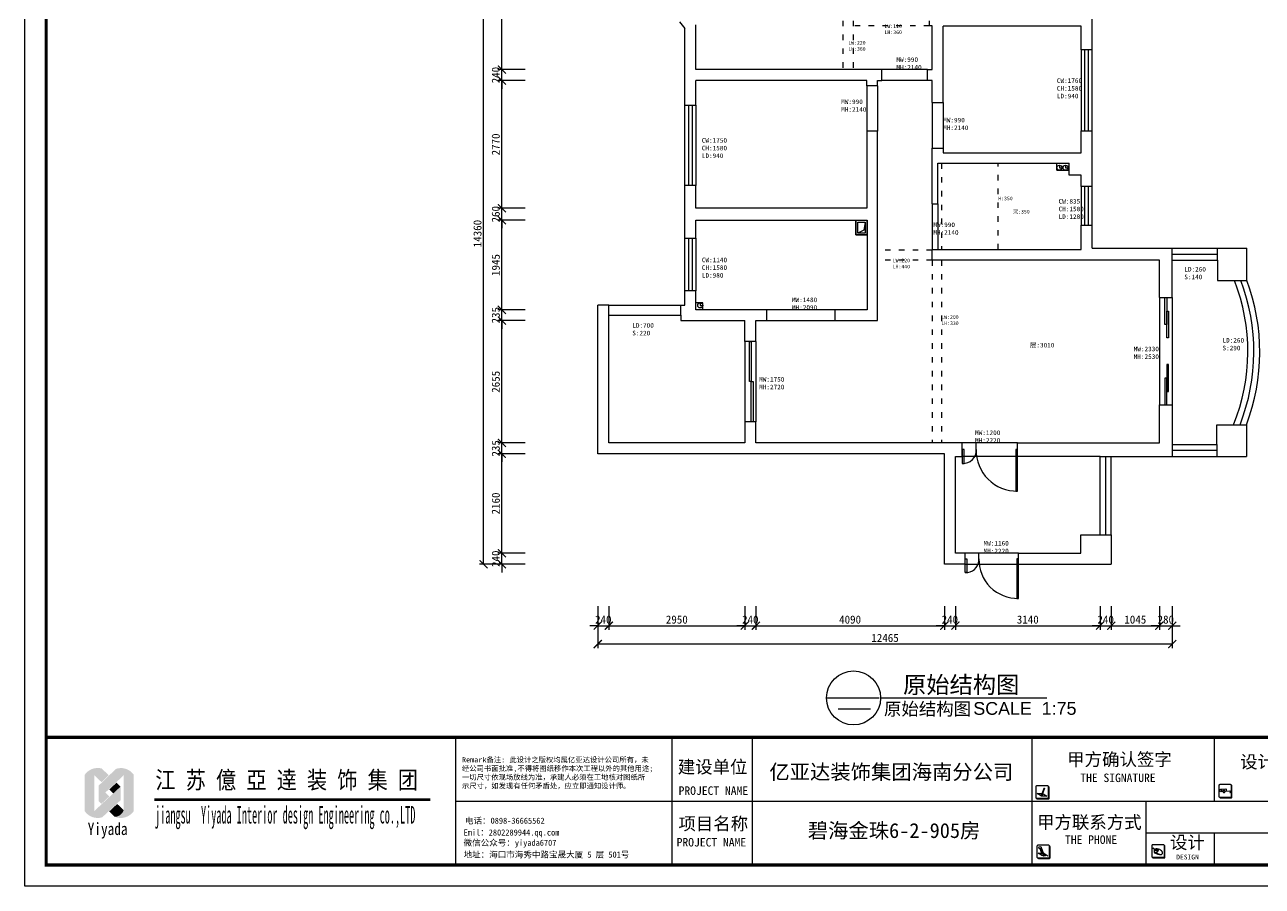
# Model space of a CAD drawing. Header units: millimetres. Extents: x -1705246 to 222838, y -3231245 to 126310.
# Drawn here: x -150757 to -123906, y -10042 to 8661 of the extents above; entities that cross this region are included whole.
import ezdxf
from ezdxf.enums import TextEntityAlignment as Align

# ---------------------------------------------------------------- set-up
doc = ezdxf.new("R2010")
doc.units = ezdxf.units.MM
doc.header["$PDMODE"] = 35
doc.linetypes.add('ACAD_ISO03W100', pattern=[30, 12, -18])
for name, color, linetype in [('0-01图框模板说明', 2, 'Continuous'), ('0-02图框细线', 136, 'Continuous'), ('06其他', 8, 'Continuous'), ('TK', 1, 'Continuous')]:
    doc.layers.add(name, color=color, linetype=linetype)
doc.styles.add('ar', font='arial.ttf')
doc.styles.add('H1', font='')
doc.styles.add('ST', font='')
doc.styles.get("Standard").update_dxf_attribs({"font": ''})
doc.styles.add('仿宋', font='')
doc.styles.add('黑体', font='simhei.ttf')
doc.styles.get('H1').set_extended_font_data('SimSun')
doc.styles.get('ST').set_extended_font_data('NSimSun')
doc.styles.get('Standard').set_extended_font_data('SimSun')
doc.styles.get('仿宋').set_extended_font_data('SimSun')
doc.linetypes.add('FENCELINE1', pattern='A,6.35,-2.54,[133,ltypeshp.shx,S=2.54,R=0,X=-2.54,Y=0],-2.54,25.4', length=36.83)
doc.dimstyles.new('ISO-25', dxfattribs={"dimscale": 70, "dimtxt": 2.5, "dimasz": 2.5, "dimexe": 1.25, "dimexo": 0.625, "dimtad": 1, "dimdec": 0, "dimtxsty": 'Standard', "dimblk": 'ARCHTICK', "dimcen": 2.5, "dimclrd": 251, "dimclre": 251, "dimclrt": 3, "dimadec": 0, "dimazin": 0, "dimtfac": 1, "dimtdec": 0, "dimtix": 1, "dimtmove": 2, "dimatfit": 3, "dimfxl": 1, "dimarcsym": 0})

# ---------------------------------------------------------------- blocks, each defined once
blk = doc.blocks.new('_ArchTick')
at = {"color": 0, "linetype": 'ByBlock', "const_width": 0.15}
blk.add_lwpolyline([(-0.5, -0.5), (0.5, 0.5)], dxfattribs=at)
blk = doc.blocks.new('*D96')
at = {"color": 251, "lineweight": -2}
for p, q in [((-140405, -2812), (-140405, -2637)), ((-139902, -2812), (-140492, -2812)), ((-140405, -3052), (-140405, -2812)), ((-139902, -3052), (-140492, -3052)), ((-140405, -3052), (-140405, -3227))]:
    blk.add_line(p, q, dxfattribs=at)
at = {"layer": 'Defpoints', "color": 0}
for p in [(-140405, -2812), (-139858, -2812), (-139858, -3052)]:
    blk.add_point(p, dxfattribs=at)
at = {"color": 251, "lineweight": -2, "xscale": 175, "yscale": 175, "zscale": 175}
for p, rotation in [((-140405, -2812), 270), ((-140405, -3052), 90)]:
    blk.add_blockref('_ArchTick', p, dxfattribs=dict(at, rotation=rotation))
at = {"color": 3, "insert": (-140536, -2932), "char_height": 175, "attachment_point": 5, "rotation": 90}
blk.add_mtext('240', dxfattribs=at)
blk = doc.blocks.new('*D97')
at = {"color": 251, "lineweight": -2}
for p, q in [((-139902, -652), (-140492, -652)), ((-140405, -2812), (-140405, -652)), ((-139902, -2812), (-140492, -2812))]:
    blk.add_line(p, q, dxfattribs=at)
at = {"layer": 'Defpoints', "color": 0}
for p in [(-140405, -652), (-139858, -652), (-139858, -2812)]:
    blk.add_point(p, dxfattribs=at)
at = {"color": 251, "lineweight": -2, "xscale": 175, "yscale": 175, "zscale": 175}
for p, rotation in [((-140405, -652), 90), ((-140405, -2812), 270)]:
    blk.add_blockref('_ArchTick', p, dxfattribs=dict(at, rotation=rotation))
at = {"color": 3, "insert": (-140536, -1732), "char_height": 175, "attachment_point": 5, "rotation": 90}
blk.add_mtext('2160', dxfattribs=at)
blk = doc.blocks.new('*D98')
at = {"color": 251, "lineweight": -2}
for p, q in [((-140405, -417), (-140405, -242)), ((-139902, -417), (-140492, -417)), ((-140405, -652), (-140405, -417)), ((-139902, -652), (-140492, -652)), ((-140405, -652), (-140405, -827))]:
    blk.add_line(p, q, dxfattribs=at)
at = {"layer": 'Defpoints', "color": 0}
for p in [(-140405, -417), (-139858, -417), (-139858, -652)]:
    blk.add_point(p, dxfattribs=at)
at = {"color": 251, "lineweight": -2, "xscale": 175, "yscale": 175, "zscale": 175}
for p, rotation in [((-140405, -417), 270), ((-140405, -652), 90)]:
    blk.add_blockref('_ArchTick', p, dxfattribs=dict(at, rotation=rotation))
at = {"color": 3, "insert": (-140536, -535), "char_height": 175, "attachment_point": 5, "rotation": 90}
blk.add_mtext('235', dxfattribs=at)
blk = doc.blocks.new('*D99')
at = {"color": 251, "lineweight": -2}
for p, q in [((-139902, 2238), (-140492, 2238)), ((-140405, -417), (-140405, 2238)), ((-139902, -417), (-140492, -417))]:
    blk.add_line(p, q, dxfattribs=at)
at = {"layer": 'Defpoints', "color": 0}
for p in [(-140405, 2238), (-139858, 2238), (-139858, -417)]:
    blk.add_point(p, dxfattribs=at)
at = {"color": 251, "lineweight": -2, "xscale": 175, "yscale": 175, "zscale": 175}
for p, rotation in [((-140405, 2238), 90), ((-140405, -417), 270)]:
    blk.add_blockref('_ArchTick', p, dxfattribs=dict(at, rotation=rotation))
at = {"color": 3, "insert": (-140536, 910), "char_height": 175, "attachment_point": 5, "rotation": 90}
blk.add_mtext('2655', dxfattribs=at)
blk = doc.blocks.new('*D100')
at = {"color": 251, "lineweight": -2}
for p, q in [((-139902, 2473), (-140492, 2473)), ((-140405, 2473), (-140405, 2648)), ((-140405, 2238), (-140405, 2473)), ((-139902, 2238), (-140492, 2238)), ((-140405, 2238), (-140405, 2063))]:
    blk.add_line(p, q, dxfattribs=at)
at = {"layer": 'Defpoints', "color": 0}
for p in [(-140405, 2473), (-139858, 2473), (-139858, 2238)]:
    blk.add_point(p, dxfattribs=at)
at = {"color": 251, "lineweight": -2, "xscale": 175, "yscale": 175, "zscale": 175}
for p, rotation in [((-140405, 2473), 270), ((-140405, 2238), 90)]:
    blk.add_blockref('_ArchTick', p, dxfattribs=dict(at, rotation=rotation))
at = {"color": 3, "insert": (-140536, 2355), "char_height": 175, "attachment_point": 5, "rotation": 90}
blk.add_mtext('235', dxfattribs=at)
blk = doc.blocks.new('*D101')
at = {"color": 251, "lineweight": -2}
for p, q in [((-139902, 4418), (-140492, 4418)), ((-140405, 2473), (-140405, 4418)), ((-139902, 2473), (-140492, 2473))]:
    blk.add_line(p, q, dxfattribs=at)
at = {"layer": 'Defpoints', "color": 0}
for p in [(-140405, 4418), (-139858, 4418), (-139858, 2473)]:
    blk.add_point(p, dxfattribs=at)
at = {"color": 251, "lineweight": -2, "xscale": 175, "yscale": 175, "zscale": 175}
for p, rotation in [((-140405, 4418), 90), ((-140405, 2473), 270)]:
    blk.add_blockref('_ArchTick', p, dxfattribs=dict(at, rotation=rotation))
at = {"color": 3, "insert": (-140536, 3445), "char_height": 175, "attachment_point": 5, "rotation": 90}
blk.add_mtext('1945', dxfattribs=at)
blk = doc.blocks.new('*D102')
at = {"color": 251, "lineweight": -2}
for p, q in [((-140405, 4678), (-140405, 4853)), ((-139902, 4678), (-140492, 4678)), ((-140405, 4418), (-140405, 4678)), ((-139902, 4418), (-140492, 4418)), ((-140405, 4418), (-140405, 4243))]:
    blk.add_line(p, q, dxfattribs=at)
at = {"layer": 'Defpoints', "color": 0}
for p in [(-140405, 4678), (-139858, 4678), (-139858, 4418)]:
    blk.add_point(p, dxfattribs=at)
at = {"color": 251, "lineweight": -2, "xscale": 175, "yscale": 175, "zscale": 175}
for p, rotation in [((-140405, 4678), 270), ((-140405, 4418), 90)]:
    blk.add_blockref('_ArchTick', p, dxfattribs=dict(at, rotation=rotation))
at = {"color": 3, "insert": (-140536, 4548), "char_height": 175, "attachment_point": 5, "rotation": 90}
blk.add_mtext('260', dxfattribs=at)
blk = doc.blocks.new('*D103')
at = {"color": 251, "lineweight": -2}
for p, q in [((-139902, 7448), (-140492, 7448)), ((-140405, 4678), (-140405, 7448)), ((-139902, 4678), (-140492, 4678))]:
    blk.add_line(p, q, dxfattribs=at)
at = {"layer": 'Defpoints', "color": 0}
for p in [(-140405, 7448), (-139858, 7448), (-139858, 4678)]:
    blk.add_point(p, dxfattribs=at)
at = {"color": 251, "lineweight": -2, "xscale": 175, "yscale": 175, "zscale": 175}
for p, rotation in [((-140405, 7448), 90), ((-140405, 4678), 270)]:
    blk.add_blockref('_ArchTick', p, dxfattribs=dict(at, rotation=rotation))
at = {"color": 3, "insert": (-140536, 6063), "char_height": 175, "attachment_point": 5, "rotation": 90}
blk.add_mtext('2770', dxfattribs=at)
blk = doc.blocks.new('*D104')
at = {"color": 251, "lineweight": -2}
for p, q in [((-140405, 7688), (-140405, 7863)), ((-139902, 7688), (-140492, 7688)), ((-140405, 7448), (-140405, 7688)), ((-139902, 7448), (-140492, 7448)), ((-140405, 7448), (-140405, 7273))]:
    blk.add_line(p, q, dxfattribs=at)
at = {"layer": 'Defpoints', "color": 0}
for p in [(-140405, 7688), (-139858, 7688), (-139858, 7448)]:
    blk.add_point(p, dxfattribs=at)
at = {"color": 251, "lineweight": -2, "xscale": 175, "yscale": 175, "zscale": 175}
for p, rotation in [((-140405, 7688), 270), ((-140405, 7448), 90)]:
    blk.add_blockref('_ArchTick', p, dxfattribs=dict(at, rotation=rotation))
at = {"color": 3, "insert": (-140536, 7568), "char_height": 175, "attachment_point": 5, "rotation": 90}
blk.add_mtext('240', dxfattribs=at)
blk = doc.blocks.new('*D105')
at = {"color": 251, "lineweight": -2}
for p, q in [((-139902, 11048), (-140492, 11048)), ((-140405, 7688), (-140405, 11048)), ((-139902, 7688), (-140492, 7688))]:
    blk.add_line(p, q, dxfattribs=at)
at = {"layer": 'Defpoints', "color": 0}
for p in [(-140405, 11048), (-139858, 11048), (-139858, 7688)]:
    blk.add_point(p, dxfattribs=at)
at = {"color": 251, "lineweight": -2, "xscale": 175, "yscale": 175, "zscale": 175}
for p, rotation in [((-140405, 11048), 90), ((-140405, 7688), 270)]:
    blk.add_blockref('_ArchTick', p, dxfattribs=dict(at, rotation=rotation))
at = {"color": 3, "insert": (-140536, 9368), "char_height": 175, "attachment_point": 5, "rotation": 90}
blk.add_mtext('3360', dxfattribs=at)
blk = doc.blocks.new('*D118')
at = {"color": 251, "lineweight": -2}
for p, q in [((-138324, -3962), (-138324, -4472)), ((-138084, -3962), (-138084, -4472)), ((-138324, -4385), (-138499, -4385)), ((-138324, -4385), (-138084, -4385)), ((-138084, -4385), (-137909, -4385))]:
    blk.add_line(p, q, dxfattribs=at)
at = {"layer": 'Defpoints', "color": 0}
for p in [(-138324, -3918), (-138084, -3918), (-138084, -4385)]:
    blk.add_point(p, dxfattribs=at)
at = {"color": 251, "lineweight": -2, "xscale": 175, "yscale": 175, "zscale": 175}
blk.add_blockref('_ArchTick', (-138324, -4385), dxfattribs=at)
at = {"color": 251, "lineweight": -2, "xscale": 175, "yscale": 175, "zscale": 175, "rotation": 180}
blk.add_blockref('_ArchTick', (-138084, -4385), dxfattribs=at)
at = {"color": 3, "insert": (-138204, -4254), "char_height": 175, "attachment_point": 5}
blk.add_mtext('240', dxfattribs=at)
blk = doc.blocks.new('*D119')
at = {"color": 251, "lineweight": -2}
for p, q in [((-138084, -3962), (-138084, -4472)), ((-135134, -3962), (-135134, -4472)), ((-138084, -4385), (-135134, -4385))]:
    blk.add_line(p, q, dxfattribs=at)
at = {"layer": 'Defpoints', "color": 0}
for p in [(-138084, -3918), (-135134, -3918), (-135134, -4385)]:
    blk.add_point(p, dxfattribs=at)
at = {"color": 251, "lineweight": -2, "xscale": 175, "yscale": 175, "zscale": 175, "rotation": 180}
blk.add_blockref('_ArchTick', (-138084, -4385), dxfattribs=at)
at = {"color": 251, "lineweight": -2, "xscale": 175, "yscale": 175, "zscale": 175}
blk.add_blockref('_ArchTick', (-135134, -4385), dxfattribs=at)
at = {"color": 3, "insert": (-136609, -4254), "char_height": 175, "attachment_point": 5}
blk.add_mtext('2950', dxfattribs=at)
blk = doc.blocks.new('*D120')
at = {"color": 251, "lineweight": -2}
for p, q in [((-135134, -3962), (-135134, -4472)), ((-134894, -3962), (-134894, -4472)), ((-135134, -4385), (-135309, -4385)), ((-135134, -4385), (-134894, -4385)), ((-134894, -4385), (-134719, -4385))]:
    blk.add_line(p, q, dxfattribs=at)
at = {"layer": 'Defpoints', "color": 0}
for p in [(-135134, -3918), (-134894, -3918), (-134894, -4385)]:
    blk.add_point(p, dxfattribs=at)
at = {"color": 251, "lineweight": -2, "xscale": 175, "yscale": 175, "zscale": 175}
blk.add_blockref('_ArchTick', (-135134, -4385), dxfattribs=at)
at = {"color": 251, "lineweight": -2, "xscale": 175, "yscale": 175, "zscale": 175, "rotation": 180}
blk.add_blockref('_ArchTick', (-134894, -4385), dxfattribs=at)
at = {"color": 3, "insert": (-135014, -4254), "char_height": 175, "attachment_point": 5}
blk.add_mtext('240', dxfattribs=at)
blk = doc.blocks.new('*D121')
at = {"color": 251, "lineweight": -2}
for p, q in [((-134894, -3962), (-134894, -4472)), ((-130804, -3962), (-130804, -4472)), ((-134894, -4385), (-130804, -4385))]:
    blk.add_line(p, q, dxfattribs=at)
at = {"layer": 'Defpoints', "color": 0}
for p in [(-134894, -3918), (-130804, -3918), (-130804, -4385)]:
    blk.add_point(p, dxfattribs=at)
at = {"color": 251, "lineweight": -2, "xscale": 175, "yscale": 175, "zscale": 175, "rotation": 180}
blk.add_blockref('_ArchTick', (-134894, -4385), dxfattribs=at)
at = {"color": 251, "lineweight": -2, "xscale": 175, "yscale": 175, "zscale": 175}
blk.add_blockref('_ArchTick', (-130804, -4385), dxfattribs=at)
at = {"color": 3, "insert": (-132849, -4254), "char_height": 175, "attachment_point": 5}
blk.add_mtext('4090', dxfattribs=at)
blk = doc.blocks.new('*D122')
at = {"color": 251, "lineweight": -2}
for p, q in [((-130804, -3962), (-130804, -4472)), ((-130564, -3962), (-130564, -4472)), ((-130804, -4385), (-130979, -4385)), ((-130804, -4385), (-130564, -4385)), ((-130564, -4385), (-130389, -4385))]:
    blk.add_line(p, q, dxfattribs=at)
at = {"layer": 'Defpoints', "color": 0}
for p in [(-130804, -3918), (-130564, -3918), (-130564, -4385)]:
    blk.add_point(p, dxfattribs=at)
at = {"color": 251, "lineweight": -2, "xscale": 175, "yscale": 175, "zscale": 175}
blk.add_blockref('_ArchTick', (-130804, -4385), dxfattribs=at)
at = {"color": 251, "lineweight": -2, "xscale": 175, "yscale": 175, "zscale": 175, "rotation": 180}
blk.add_blockref('_ArchTick', (-130564, -4385), dxfattribs=at)
at = {"color": 3, "insert": (-130684, -4254), "char_height": 175, "attachment_point": 5}
blk.add_mtext('240', dxfattribs=at)
blk = doc.blocks.new('*D123')
at = {"color": 251, "lineweight": -2}
for p, q in [((-130564, -3962), (-130564, -4472)), ((-127424, -3962), (-127424, -4472)), ((-130564, -4385), (-127424, -4385))]:
    blk.add_line(p, q, dxfattribs=at)
at = {"layer": 'Defpoints', "color": 0}
for p in [(-130564, -3918), (-127424, -3918), (-127424, -4385)]:
    blk.add_point(p, dxfattribs=at)
at = {"color": 251, "lineweight": -2, "xscale": 175, "yscale": 175, "zscale": 175, "rotation": 180}
blk.add_blockref('_ArchTick', (-130564, -4385), dxfattribs=at)
at = {"color": 251, "lineweight": -2, "xscale": 175, "yscale": 175, "zscale": 175}
blk.add_blockref('_ArchTick', (-127424, -4385), dxfattribs=at)
at = {"color": 3, "insert": (-128994, -4254), "char_height": 175, "attachment_point": 5}
blk.add_mtext('3140', dxfattribs=at)
blk = doc.blocks.new('*D124')
at = {"color": 251, "lineweight": -2}
for p, q in [((-127424, -3962), (-127424, -4472)), ((-127184, -3962), (-127184, -4472)), ((-127424, -4385), (-127599, -4385)), ((-127424, -4385), (-127184, -4385)), ((-127184, -4385), (-127009, -4385))]:
    blk.add_line(p, q, dxfattribs=at)
at = {"layer": 'Defpoints', "color": 0}
for p in [(-127424, -3918), (-127184, -3918), (-127184, -4385)]:
    blk.add_point(p, dxfattribs=at)
at = {"color": 251, "lineweight": -2, "xscale": 175, "yscale": 175, "zscale": 175}
blk.add_blockref('_ArchTick', (-127424, -4385), dxfattribs=at)
at = {"color": 251, "lineweight": -2, "xscale": 175, "yscale": 175, "zscale": 175, "rotation": 180}
blk.add_blockref('_ArchTick', (-127184, -4385), dxfattribs=at)
at = {"color": 3, "insert": (-127304, -4254), "char_height": 175, "attachment_point": 5}
blk.add_mtext('240', dxfattribs=at)
blk = doc.blocks.new('*D125')
at = {"color": 251, "lineweight": -2}
for p, q in [((-127184, -3962), (-127184, -4472)), ((-126139, -3962), (-126139, -4472)), ((-127184, -4385), (-126139, -4385))]:
    blk.add_line(p, q, dxfattribs=at)
at = {"layer": 'Defpoints', "color": 0}
for p in [(-127184, -3918), (-126139, -3918), (-126139, -4385)]:
    blk.add_point(p, dxfattribs=at)
at = {"color": 251, "lineweight": -2, "xscale": 175, "yscale": 175, "zscale": 175, "rotation": 180}
blk.add_blockref('_ArchTick', (-127184, -4385), dxfattribs=at)
at = {"color": 251, "lineweight": -2, "xscale": 175, "yscale": 175, "zscale": 175}
blk.add_blockref('_ArchTick', (-126139, -4385), dxfattribs=at)
at = {"color": 3, "insert": (-126661, -4254), "char_height": 175, "attachment_point": 5}
blk.add_mtext('1045', dxfattribs=at)
blk = doc.blocks.new('*D126')
at = {"color": 251, "lineweight": -2}
for p, q in [((-126139, -3962), (-126139, -4472)), ((-125859, -3962), (-125859, -4472)), ((-126139, -4385), (-126314, -4385)), ((-126139, -4385), (-125859, -4385)), ((-125859, -4385), (-125684, -4385))]:
    blk.add_line(p, q, dxfattribs=at)
at = {"layer": 'Defpoints', "color": 0}
for p in [(-126139, -3918), (-125859, -3918), (-125859, -4385)]:
    blk.add_point(p, dxfattribs=at)
at = {"color": 251, "lineweight": -2, "xscale": 175, "yscale": 175, "zscale": 175}
blk.add_blockref('_ArchTick', (-126139, -4385), dxfattribs=at)
at = {"color": 251, "lineweight": -2, "xscale": 175, "yscale": 175, "zscale": 175, "rotation": 180}
blk.add_blockref('_ArchTick', (-125859, -4385), dxfattribs=at)
at = {"color": 3, "insert": (-125999, -4254), "char_height": 175, "attachment_point": 5}
blk.add_mtext('280', dxfattribs=at)
blk = doc.blocks.new('*D325')
at = {"color": 251, "lineweight": -2}
for p, q in [((-140449, 11308), (-140889, 11308)), ((-140801, -3052), (-140801, 11308)), ((-140449, -3052), (-140889, -3052))]:
    blk.add_line(p, q, dxfattribs=at)
at = {"layer": 'Defpoints', "color": 0}
for p in [(-140801, 11308), (-140405, 11308), (-140405, -3052)]:
    blk.add_point(p, dxfattribs=at)
at = {"color": 251, "lineweight": -2, "xscale": 175, "yscale": 175, "zscale": 175}
for p, rotation in [((-140801, 11308), 90), ((-140801, -3052), 270)]:
    blk.add_blockref('_ArchTick', p, dxfattribs=dict(at, rotation=rotation))
at = {"color": 3, "insert": (-140933, 4128), "char_height": 175, "attachment_point": 5, "rotation": 90}
blk.add_mtext('14360', dxfattribs=at)
blk = doc.blocks.new('*D327')
at = {"color": 251, "lineweight": -2}
for p, q in [((-138324, -4429), (-138324, -4871)), ((-125859, -4429), (-125859, -4871)), ((-125859, -4784), (-138324, -4784))]:
    blk.add_line(p, q, dxfattribs=at)
at = {"layer": 'Defpoints', "color": 0}
for p in [(-138324, -4385), (-125859, -4385), (-138324, -4784)]:
    blk.add_point(p, dxfattribs=at)
at = {"color": 251, "lineweight": -2, "xscale": 175, "yscale": 175, "zscale": 175, "rotation": 180}
blk.add_blockref('_ArchTick', (-138324, -4784), dxfattribs=at)
at = {"color": 251, "lineweight": -2, "xscale": 175, "yscale": 175, "zscale": 175}
blk.add_blockref('_ArchTick', (-125859, -4784), dxfattribs=at)
at = {"color": 3, "insert": (-132091, -4652), "char_height": 175, "attachment_point": 5}
blk.add_mtext('12465', dxfattribs=at)

msp = doc.modelspace()

# ---------------------------------------------------------------- hatches: boundary and pattern name
at = {"layer": '0-01图框模板说明'}
for points in [[(-128544.2, -8114.9, -0.4142136), (-128562.4, -8133.1), (-128798.8, -8133.1, -0.071272), (-128803.9, -8132.4, 0.3481434), (-128786.2, -8146.4), (-128549.8, -8146.4, 0.4142136), (-128531.6, -8128.2), (-128531.6, -7891.9, 0.3331076), (-128544.7, -7874.4, -0.0577433), (-128544.2, -7878.6)], [(-124575.8, -8090.4, -0.4142136), (-124594, -8108.6), (-124830.3, -8108.6, -0.071272), (-124835.4, -8107.9, 0.3481434), (-124817.7, -8121.9), (-124581.4, -8121.9, 0.4142136), (-124563.2, -8103.7), (-124563.2, -7867.4, 0.3331076), (-124576.3, -7849.9, -0.0577433), (-124575.8, -7854.1)], [(-128521.8, -9407.4, -0.4142136), (-128540, -9425.6), (-128776.3, -9425.6, -0.071272), (-128781.5, -9424.8, 0.3481434), (-128763.8, -9438.9), (-128527.4, -9438.9, 0.4142136), (-128509.2, -9420.7), (-128509.2, -9184.3, 0.3331076), (-128522.3, -9166.9, -0.0577433), (-128521.8, -9171)], [(-126030.3, -9395.9, -0.4142136), (-126048.5, -9414.1), (-126284.9, -9414.1, -0.071272), (-126290, -9413.4, 0.3481434), (-126272.3, -9427.4), (-126035.9, -9427.4, 0.4142136), (-126017.8, -9409.2), (-126017.8, -9172.9, 0.3331076), (-126030.8, -9155.4, -0.0577433), (-126030.3, -9159.6)]]:
    msp.add_hatch(color=8, dxfattribs=at).paths.add_polyline_path(points)
at = {"layer": '06其他', "linetype": 'ByBlock'}
h = msp.add_hatch(color=7, dxfattribs=at)
h.set_gradient(color1=(255, 241, 220), color2=(255, 110, 0), rotation=45, tint=1, name='HEMISPHERICAL')
h.paths.add_polyline_path([(-149457.1, -7622.6), (-149457.1, -7632.8, -0.16489), (-149246.4, -7632.8), (-149090.3, -7782.7), (-148934.8, -7632.1), (-149088.1, -7485, 0.3131734)])
h = msp.add_hatch(color=16, dxfattribs=at)
h.set_gradient(color1=(127, 0, 0), color2=(204, 0, 0), rotation=135, tint=1, name='INVHEMISPHERICAL')
h.paths.add_polyline_path([(-149154.2, -7858), (-149005.9, -8006.1), (-148609.1, -7631.7, -0.3370418), (-148396.7, -7615.9, 0.3337101), (-148779.1, -7494.8)])
h = msp.add_hatch(color=20, dxfattribs=at)
h.set_gradient(color1=(255, 63, 0), color2=(253, 236, 196), tint=1, name='HEMISPHERICAL')
h.paths.add_polyline_path([(-149457.1, -8411.4, 0.3225612), (-149076.7, -8545.9, -0.1677561), (-149246.4, -8407.9), (-149246.4, -7632.8, 0.16489), (-149457.1, -7632.8)])
h = msp.add_hatch(color=1, dxfattribs=at)
h.set_gradient(color1=(255, 0, 0), color2=(255, 127, 0), tint=1, name='INVHEMISPHERICAL')
h.paths.add_polyline_path([(-148396.7, -7615.9, 0.3396012), (-148610.3, -7632.9), (-148610.3, -8389.5, -0.3188086), (-148804.3, -8534.9, 0.3432185), (-148396.7, -8418)])
h = msp.add_hatch(color=20, dxfattribs=at)
h.set_gradient(color1=(255, 63, 0), color2=(253, 236, 196), rotation=45, tint=1)
h.paths.add_polyline_path([(-149246.4, -8407.9, 0.1677561), (-149076.7, -8545.9), (-148678.2, -8174.6), (-148678.2, -7878.5)])
h = msp.add_hatch(color=18, dxfattribs=at)
h.set_gradient(color1=(76, 0, 0), color2=(127, 0, 0), rotation=45, tint=1, name='CURVED')
h.paths.add_polyline_path([(-149154.2, -7858), (-149154.2, -8196.7), (-149095.2, -8253.8), (-148920.7, -8091.3)])
h = msp.add_hatch(color=11, dxfattribs=at)
h.set_gradient(color1=(254, 140, 88), color2=(97, 0, 2), rotation=45, tint=1, name='HEMISPHERICAL')
h.paths.add_polyline_path([(-148924.1, -7942.2), (-148836.6, -8026.2), (-148678.2, -7878.5), (-148766.6, -7793.6)])
h = msp.add_hatch(color=16, dxfattribs=at)
h.set_gradient(color1=(127, 0, 0), color2=(204, 0, 0), rotation=45, tint=1, name='CURVED')
h.paths.add_polyline_path([(-148610.3, -8389.5), (-148750.4, -8255.1), (-148925.2, -8418), (-148804.3, -8534.9, 0.3188086)])

# ---------------------------------------------------------------- linework, layer by layer
for p, q in [((-127593.9, 8117.8), (-127593.9, 8867.8)), ((-136551.9, 8724.5), (-136433.9, 8577.2)), ((-136193.9, 7687.8), (-136193.9, 8661.4)), ((-131128.9, 8637.8), (-131128.9, 8747.8)), ((-131068.9, 8637.8), (-131128.9, 8637.8)), ((-131068.9, 7687.8), (-131068.9, 8637.8)), ((-127833.9, 8627.8), (-130828.9, 8627.8)), ((-130828.9, 6972.8), (-130828.9, 8627.8)), ((-127833.9, 8117.8), (-127833.9, 8627.8)), ((-136433.9, 6917.8), (-136433.9, 8577.2)), ((-127593.9, 8117.8), (-127833.9, 8117.8)), ((-132158.9, 7687.8), (-136193.9, 7687.8)), ((-132158.9, 7447.8), (-132158.9, 7687.8)), ((-131168.9, 7447.8), (-131168.9, 7687.8)), ((-131168.9, 7687.8), (-131068.9, 7687.8)), ((-136193.9, 6917.8), (-136193.9, 7447.8)), ((-132483.9, 7447.8), (-136193.9, 7447.8)), ((-132483.9, 7337.8), (-132483.9, 7447.8)), ((-132253.9, 7337.8), (-132483.9, 7337.8)), ((-132253.9, 7337.8), (-132253.9, 7447.8)), ((-132253.9, 7447.8), (-132158.9, 7447.8)), ((-131068.9, 7447.8), (-131168.9, 7447.8)), ((-131068.9, 6972.8), (-131068.9, 7447.8)), ((-136433.9, 6917.8), (-136193.9, 6917.8)), ((-131068.9, 6972.8), (-130828.9, 6972.8)), ((-132483.9, 6347.8), (-132483.9, 4677.8)), ((-132253.9, 6347.8), (-132483.9, 6347.8)), ((-132253.9, 2237.8), (-132253.9, 6347.8)), ((-127833.9, 5882.8), (-127833.9, 6357.8)), ((-127833.9, 6357.8), (-127593.9, 6357.8)), ((-127593.9, 5147.8), (-127593.9, 6357.8)), ((-131068.9, 4772.8), (-131068.9, 5982.8)), ((-131068.9, 5982.8), (-130828.9, 5982.8)), ((-130828.9, 5982.8), (-130828.9, 5882.8)), ((-130943.9, 4772.8), (-130943.9, 5652.8)), ((-130943.9, 5652.8), (-128093.9, 5652.8)), ((-130828.9, 5882.8), (-127833.9, 5882.8)), ((-128363.9, 5502.8), (-128363.9, 5652.8)), ((-128093.9, 5397.8), (-128093.9, 5652.8)), ((-128363.9, 5502.8), (-128093.9, 5502.8)), ((-127833.9, 5397.8), (-128093.9, 5397.8)), ((-127833.9, 5147.8), (-127833.9, 5397.8)), ((-136193.9, 5167.8), (-136433.9, 5167.8)), ((-136433.9, 4027.8), (-136433.9, 5167.8)), ((-136193.9, 4677.8), (-136193.9, 5167.8)), ((-127593.9, 5147.8), (-127833.9, 5147.8)), ((-132483.9, 4677.8), (-136193.9, 4677.8)), ((-131068.9, 4772.8), (-130943.9, 4772.8)), ((-136193.9, 4027.8), (-136193.9, 4417.8)), ((-136193.9, 4417.8), (-132723.9, 4417.8)), ((-132723.9, 4417.8), (-132723.9, 4097.8)), ((-132478.9, 4097.8), (-132478.9, 4417.8)), ((-127833.9, 3782.8), (-127833.9, 4312.8)), ((-127833.9, 4312.8), (-127593.9, 4312.8)), ((-127593.9, 3807.8), (-127593.9, 4312.8)), ((-136433.9, 4027.8), (-136193.9, 4027.8)), ((-132723.9, 4097.8), (-132478.9, 4097.8)), ((-132478.9, 4097.8), (-132478.9, 2472.8)), ((-131068.9, 3547.8), (-131068.9, 3782.8)), ((-131068.9, 3782.8), (-127833.9, 3782.8)), ((-127593.9, 3807.8), (-125858.9, 3807.8)), ((-125858.9, 3547.8), (-125858.9, 3807.8)), ((-124878.9, 3547.8), (-124878.9, 3807.8)), ((-124878.9, 3807.8), (-124240.3, 3807.8)), ((-124240.3, 3107.8), (-124240.3, 3807.8)), ((-126138.9, 3547.8), (-131068.9, 3547.8)), ((-126138.9, 2737.8), (-126138.9, 3547.8)), ((-125858.9, 2737.8), (-125858.9, 3547.8)), ((-124878.9, 3547.8), (-124878.9, 3107.8)), ((-124878.9, 3107.8), (-124240.3, 3107.8)), ((-136193.9, 2887.8), (-136433.9, 2887.8)), ((-136433.9, 2572.8), (-136433.9, 2887.8)), ((-136193.9, 2472.8), (-136193.9, 2887.8)), ((-126138.9, 2737.8), (-125858.9, 2737.8)), ((-138323.9, -652.2), (-138323.9, 2572.8)), ((-138083.9, 2572.8), (-138323.9, 2572.8)), ((-138083.9, 2352.8), (-138083.9, 2572.8)), ((-136523.9, 2352.8), (-136523.9, 2572.8)), ((-136523.9, 2572.8), (-136433.9, 2572.8)), ((-136043.9, 2622.8), (-136193.9, 2622.8)), ((-134653.9, 2472.8), (-136193.9, 2472.8)), ((-136043.9, 2472.8), (-136043.9, 2622.8)), ((-134653.9, 2237.8), (-134653.9, 2472.8)), ((-132478.9, 2472.8), (-133173.9, 2472.8)), ((-133173.9, 2237.8), (-133173.9, 2472.8)), ((-138083.9, -417.2), (-138083.9, 2352.8)), ((-138083.9, 2352.8), (-136523.9, 2352.8)), ((-136523.9, 2352.8), (-136523.9, 2237.8)), ((-136523.9, 2237.8), (-135133.9, 2237.8)), ((-135133.9, 1787.8), (-135133.9, 2237.8)), ((-134893.9, 1787.8), (-134893.9, 2237.8)), ((-134893.9, 2237.8), (-134653.9, 2237.8)), ((-133173.9, 2237.8), (-132253.9, 2237.8)), ((-134893.9, 1787.8), (-135133.9, 1787.8)), ((-126138.9, -412.2), (-126138.9, 407.8)), ((-126138.9, 407.8), (-125858.9, 407.8)), ((-125858.9, 407.8), (-125858.9, -452.2)), ((-134893.9, 37.8), (-135133.9, 37.8)), ((-135133.9, 37.8), (-135133.9, -417.2)), ((-134893.9, -412.2), (-134893.9, 37.8)), ((-124888.9, -452.2), (-124888.9, -22.2)), ((-124888.9, -22.2), (-124249.6, -22.2)), ((-124249.6, -22.2), (-124249.6, -712.2)), ((-135133.9, -417.2), (-138083.9, -417.2)), ((-130413.9, -412.2), (-134893.9, -412.2)), ((-130413.9, -712.2), (-130413.9, -412.2)), ((-130413.9, -712.2), (-130413.9, -412.2)), ((-129213.9, -712.2), (-129213.9, -412.2)), ((-129213.9, -412.2), (-126138.9, -412.2)), ((-125858.9, -452.2), (-125858.9, -712.2)), ((-124888.9, -452.2), (-124888.9, -712.2)), ((-130803.9, -652.2), (-138323.9, -652.2)), ((-130803.9, -3052.2), (-130803.9, -652.2)), ((-130563.9, -2812.2), (-130563.9, -712.2)), ((-130563.9, -712.2), (-130413.9, -712.2)), ((-127423.9, -712.2), (-129213.9, -712.2)), ((-127423.9, -712.2), (-127183.9, -712.2)), ((-127183.9, -712.2), (-125858.9, -712.2)), ((-124888.9, -712.2), (-124249.6, -712.2)), ((-127843.9, -2812.2), (-127843.9, -2412.2)), ((-127843.9, -2412.2), (-127423.9, -2412.2)), ((-127423.9, -2412.2), (-127183.9, -2412.2)), ((-127183.9, -2412.2), (-127183.9, -3052.2)), ((-130353.9, -2812.2), (-130563.9, -2812.2)), ((-130353.9, -3052.2), (-130353.9, -2812.2)), ((-129193.9, -3052.2), (-129193.9, -2812.2)), ((-129193.9, -2812.2), (-127843.9, -2812.2)), ((-129193.9, -3052.2), (-129193.9, -2812.2)), ((-130353.9, -3052.2), (-130803.9, -3052.2)), ((-129193.9, -3052.2), (-127183.9, -3052.2)), ((-132187.9, -5953.3), (-128582.2, -5953.3))]:
    msp.add_line(p, q)
at = {"color": 1, "linetype": 'ACAD_ISO03W100', "ltscale": 10}
for p, q in [((-133003.9, 8747.8), (-133003.9, 7687.8)), ((-132783.9, 8747.8), (-132783.9, 7687.8)), ((-131128.9, 8637.8), (-132783.9, 8637.8)), ((-130868.9, 5652.8), (-130868.9, 3782.8)), ((-129633.9, 3782.8), (-129633.9, 5652.8)), ((-131068.9, 3767.8), (-132253.9, 3767.8)), ((-131068.9, 3547.8), (-132253.9, 3547.8)), ((-131068.9, 3547.8), (-131068.9, -412.2)), ((-130868.9, 3547.8), (-130868.9, -412.2))]:
    msp.add_line(p, q, dxfattribs=at)
at = {"color": 250}
for p, q in [((-127833.9, 8117.8), (-127833.9, 6357.8)), ((-127593.9, 6357.8), (-127593.9, 8117.8)), ((-131168.9, 7687.8), (-132158.9, 7687.8)), ((-132483.9, 7337.8), (-132483.9, 6347.8)), ((-132253.9, 7337.8), (-132253.9, 6347.8)), ((-131168.9, 7447.8), (-132158.9, 7447.8)), ((-136433.9, 5167.8), (-136433.9, 6917.8)), ((-136193.9, 6917.8), (-136193.9, 5167.8)), ((-131068.9, 6972.8), (-131068.9, 5982.8)), ((-130828.9, 6972.8), (-130828.9, 5982.8)), ((-127833.9, 5147.8), (-127833.9, 4312.8)), ((-127593.9, 4312.8), (-127593.9, 5147.8)), ((-131068.9, 4772.8), (-131068.9, 3782.8)), ((-130943.9, 4772.8), (-130943.9, 3782.8)), ((-132518.9, 4377.8), (-132553.5, 4200.8)), ((-136433.9, 2887.8), (-136433.9, 4027.8)), ((-136193.9, 4027.8), (-136193.9, 2887.8)), ((-136193.9, 4027.8), (-136193.9, 2887.8)), ((-132553.5, 4200.8), (-132683.9, 4137.8)), ((-125858.9, 3807.8), (-124878.9, 3807.8)), ((-125858.9, 3547.8), (-124878.9, 3547.8)), ((-126138.9, 2737.8), (-126138.9, 407.8)), ((-125858.9, 2737.8), (-125858.9, 407.8)), ((-133173.9, 2472.8), (-134653.9, 2472.8)), ((-134653.9, 2237.8), (-133173.9, 2237.8)), ((-135133.9, 1787.8), (-135133.9, 37.8)), ((-134893.9, 1787.8), (-134893.9, 37.8)), ((-129213.9, -412.2), (-130413.9, -412.2)), ((-130113.9, -712.2), (-130113.9, -412.2)), ((-125858.9, -452.2), (-124888.9, -452.2)), ((-129213.9, -712.2), (-130413.9, -712.2)), ((-127423.9, -2412.2), (-127423.9, -712.2)), ((-127183.9, -2412.2), (-127183.9, -712.2)), ((-125858.9, -712.2), (-124888.9, -712.2)), ((-129193.9, -2812.2), (-130353.9, -2812.2)), ((-130053.9, -3052.2), (-130053.9, -2812.2)), ((-130353.9, -3052.2), (-129193.9, -3052.2))]:
    msp.add_line(p, q, dxfattribs=at)
at = {"color": 1}
for p, q in [((-127753.9, 6357.8), (-127753.9, 8117.8)), ((-127673.9, 6357.8), (-127673.9, 8117.8)), ((-136353.9, 6917.8), (-136353.9, 5167.8)), ((-136273.9, 6917.8), (-136273.9, 5167.8)), ((-127753.9, 4312.8), (-127753.9, 5147.8)), ((-127673.9, 4312.8), (-127673.9, 5147.8)), ((-136353.9, 4027.8), (-136353.9, 2887.8)), ((-136273.9, 4027.8), (-136273.9, 2887.8))]:
    msp.add_line(p, q, dxfattribs=at)
at = {"color": 1, "linetype": 'FENCELINE1', "ltscale": 10}
for p, q in [((-125858.9, 3677.8), (-124878.9, 3677.8)), ((-138083.9, 2572.8), (-136523.9, 2572.8)), ((-127303.9, -712.2), (-127303.9, -2412.2)), ((-124888.9, -582.2), (-125858.9, -582.2))]:
    msp.add_line(p, q, dxfattribs=at)
at = {"color": 2}
msp.add_line((-133361.3, -5953.3), (-132220.2, -5953.3), dxfattribs=at)
at = {"color": 250}
for points in [[(-128308.9, 5612.8), (-128308.9, 5557.8), (-128253.9, 5557.8)], [(-128173.7, 5612.8), (-128173.7, 5557.8), (-128118.7, 5557.8)], [(-136098.9, 2622.8), (-136098.9, 2567.8), (-136043.9, 2567.8)]]:
    msp.add_lwpolyline(points, dxfattribs=at)
at = {"color": 8}
for points in [[(-132478.9, 4097.8), (-132723.9, 4097.8), (-132723.9, 4417.8), (-132478.9, 4417.8)], [(-126018.9, 2737.8), (-125978.9, 2737.8), (-125978.9, 2155.3), (-126018.9, 2155.3)], [(-125978.9, 2446.5), (-125938.9, 2446.5), (-125938.9, 1864), (-125978.9, 1864)], [(-135033.9, 1787.8), (-134993.9, 1787.8), (-134993.9, 912.8), (-135033.9, 912.8)], [(-125978.9, 699), (-125938.9, 699), (-125938.9, 1281.5), (-125978.9, 1281.5)], [(-134993.9, 912.8), (-134953.9, 912.8), (-134953.9, 37.8), (-134993.9, 37.8)], [(-126018.9, 407.8), (-125978.9, 407.8), (-125978.9, 990.3), (-126018.9, 990.3)], [(-130373.9, -562.2), (-130413.9, -562.2), (-130413.9, -862.2), (-130373.9, -862.2)], [(-129213.9, -562.2), (-129253.9, -562.2), (-129253.9, -1462.2), (-129213.9, -1462.2)], [(-130353.9, -2932.2), (-130313.9, -2932.2), (-130313.9, -3232.2), (-130353.9, -3232.2)], [(-129193.9, -2932.2), (-129233.9, -2932.2), (-129233.9, -3792.2), (-129193.9, -3792.2)]]:
    msp.add_lwpolyline(points, close=True, dxfattribs=at)
at = {"color": 250}
msp.add_lwpolyline([(-132518.9, 4137.8), (-132683.9, 4137.8), (-132683.9, 4377.8), (-132518.9, 4377.8)], close=True, dxfattribs=at)
at = {"color": 8}
for centre in [(-128308.9, 5557.8), (-128173.7, 5557.8), (-136098.9, 2567.8)]:
    msp.add_circle(centre, 55, dxfattribs=at)
at = {"color": 150}
msp.add_circle((-132774.6, -5953.3), 586.7, dxfattribs=at)
at = {"color": 250}
for centre, radius, start, end in [((-128437, 1565.2), 4218.2, 337.89384, 21.45021), ((-128382.5, 1555.1), 4423.6, 339.11022, 20.54804), ((-130393.9, -582.2), 280.7, 265.91438, 4.08562), ((-129233.9, -582.2), 880.2, 178.69805, 271.30195), ((-129213.9, -2952.2), 840.2, 178.63607, 271.36393), ((-130333.9, -2952.2), 280.7, 265.91438, 355.91438)]:
    msp.add_arc(centre, radius, start, end, dxfattribs=at)
at = {"color": 1, "linetype": 'FENCELINE1', "ltscale": 10}
msp.add_arc((-128437, 1565.2), 4348.2, 338.58794, 20.7787, dxfattribs=at)
at = {"layer": '0-01图框模板说明', "color": 8}
for p, q in [((-124804.9, -7936.9), (-124694.4, -7928.2)), ((-124788.3, -7937.9), (-124693.3, -7930.3)), ((-124719, -7979.1), (-124608.5, -7970.3)), ((-124702.4, -7980), (-124607.3, -7972.4)), ((-128691.3, -8063.8), (-128692.3, -8066.8)), ((-128692.3, -8066.8), (-128692, -8068.8)), ((-128690.3, -8064.2), (-128692, -8068.8)), ((-128690.4, -8067.5), (-128692, -8068.8)), ((-128689.3, -8064.5), (-128690.4, -8067.5)), ((-128676, -9381), (-128765.4, -9322.2)), ((-128765.4, -9322.2), (-128692.2, -9322.2)), ((-128653.1, -9322.2), (-128645.5, -9322.2)), ((-128645.5, -9322.2), (-128556.1, -9381)), ((-126257.3, -9289.7), (-126257.3, -9289.7)), ((-126244.9, -9253.6), (-126200.5, -9276.3)), ((-126237, -9301), (-126181, -9332.2)), ((-126188.9, -9255.4), (-126233.5, -9238.8)), ((-126226.9, -9256.2), (-126226.9, -9256.2)), ((-126226.9, -9256.2), (-126194.9, -9274)), ((-126187.9, -9261.5), (-126222.1, -9247.6)), ((-126131.1, -9242.5), (-126188.3, -9227.2)), ((-126175.9, -9276.3), (-126166, -9281.8))]:
    msp.add_line(p, q, dxfattribs=at)
at = {"layer": '0-01图框模板说明', "color": 2, "const_width": 66.9}
msp.add_lwpolyline([(-112410.9, 16938.4), (-112410.9, -9580.4), (-150294.9, -9580.4), (-150294.9, 16938.4)], close=True, dxfattribs=at)
msp.add_lwpolyline([(-112410.9, -6808.4), (-150300.1, -6808.4)], dxfattribs=at)
at = {"layer": '0-01图框模板说明', "color": 8}
for points in [[(-128798.8, -8133.1), (-128562.4, -8133.1, 0.4142136), (-128544.2, -8114.9), (-128544.2, -7878.6, 0.4142136), (-128562.4, -7860.4), (-128798.8, -7860.4, 0.4142136), (-128817, -7878.6), (-128817, -8114.9, 0.4142136)], [(-128631.1, -7917.8), (-128641, -7914.2), (-128640.5, -7912.8, -0.4519616), (-128634.8, -7910.3), (-128633.4, -7910.8, -0.4184348), (-128630.6, -7916.4)], [(-124830.3, -8108.6), (-124594, -8108.6, 0.4142136), (-124575.8, -8090.4), (-124575.8, -7854.1, 0.4142136), (-124594, -7835.9), (-124830.3, -7835.9, 0.4142136), (-124848.5, -7854.1), (-124848.5, -8090.4, 0.4142136)], [(-128776.3, -9425.6), (-128540, -9425.6, 0.4142136), (-128521.8, -9407.4), (-128521.8, -9171, 0.4142136), (-128540, -9152.9), (-128776.3, -9152.9, 0.4142136), (-128794.5, -9171), (-128794.5, -9407.4, 0.4142136)], [(-126284.9, -9414.1), (-126048.5, -9414.1, 0.4142136), (-126030.3, -9395.9), (-126030.3, -9159.6, 0.4142136), (-126048.5, -9141.4), (-126284.9, -9141.4, 0.4142136), (-126303.1, -9159.6), (-126303.1, -9395.9, 0.4142136)]]:
    msp.add_lwpolyline(points, format="xyb", close=True, dxfattribs=at)
for points in [[(-128803.9, -8132.4, 0.3481435), (-128786.2, -8146.4), (-128549.8, -8146.4, 0.4142136), (-128531.6, -8128.2), (-128531.6, -7891.9, 0.3331075), (-128544.7, -7874.4)], [(-124835.4, -8107.9, 0.3481435), (-124817.7, -8121.9), (-124581.4, -8121.9, 0.4142136), (-124563.2, -8103.7), (-124563.2, -7867.4, 0.3331075), (-124576.3, -7849.9)], [(-128781.5, -9424.8, 0.3481435), (-128763.8, -9438.9), (-128527.4, -9438.9, 0.4142136), (-128509.2, -9420.7), (-128509.2, -9184.3, 0.3331075), (-128522.3, -9166.9)], [(-126290, -9413.4, 0.3481435), (-126272.3, -9427.4), (-126035.9, -9427.4, 0.4142136), (-126017.8, -9409.2), (-126017.8, -9172.9, 0.3331075), (-126030.8, -9155.4)]]:
    msp.add_lwpolyline(points, format="xyb", dxfattribs=at)
msp.add_lwpolyline([(-128671.9, -8029.7), (-128667.9, -8029.7), (-128578.5, -8088.5), (-128698.5, -8088.5), (-128787.8, -8029.7), (-128683.1, -8029.7)], dxfattribs=at)
for points in [[(-128689.3, -8064.5), (-128691.3, -8063.8), (-128687.5, -8041.7), (-128677.5, -8045.3)], [(-128634.5, -7927.1), (-128644.4, -7923.4), (-128687.5, -8041.7), (-128677.5, -8045.3)], [(-128630.9, -7917.9), (-128641.3, -7914.1), (-128644.7, -7923.3), (-128634.2, -7927.1)]]:
    msp.add_lwpolyline(points, close=True, dxfattribs=at)
for centre, radius in [((-128729.1, -9203.6), 24.2), ((-128713.4, -9250.8), 3.46), ((-128706.7, -9263.9), 3.46), ((-128705.3, -9246.6), 3.46), ((-128700.6, -9277.7), 3.46), ((-128698.5, -9259.6), 3.46), ((-128697.1, -9241.7), 3.46), ((-128693.6, -9293.7), 3.46), ((-128692.4, -9273.4), 3.46), ((-128690.4, -9254.7), 3.46), ((-128672.6, -9322.2), 19.6), ((-128685.4, -9289.4), 3.46), ((-128684.3, -9268.5), 3.46), ((-128677.3, -9284.5), 3.46)]:
    msp.add_circle(centre, radius, dxfattribs=at)
for centre, radius, start, end in [((-124779.2, -7970.6), 34, 105.75698, 120.90147), ((-124777.7, -8004.6), 29.7, 39.93772, 115.08211), ((-124767.3, -7954.1), 22.1, 194.48109, 315.05273), ((-124788.3, -7938.3), 0.454, 94.53797, 105.75698), ((-124693.2, -8012.7), 34, 105.75698, 138.68122), ((-124702.3, -7980.4), 0.454, 94.53797, 105.75698), ((-124701, -7946.2), 19.2, 298.71142, 70.12693), ((-124693.3, -7930.8), 0.454, 62.53976, 94.53797), ((-124701.5, -7946.6), 18.3, 300.32853, 62.53976), ((-124691.9, -7962.7), 0.466, 133.83275, 294.27982), ((-124615, -7988.4), 19.2, 298.71142, 70.12693), ((-124607.3, -7972.9), 0.454, 62.53976, 94.53797), ((-124615.5, -7988.7), 18.3, 300.32853, 62.53976), ((-124606, -8004.8), 0.466, 133.83275, 294.27982), ((-128885, -9359.2), 196.4, 10.86532, 46.01339), ((-128199.8, -9046), 528.1, 196.35478, 210.12826), ((-126189.1, -9284.2), 63.4, 172.23155, 207.50847), ((-126222.8, -9275.6), 29.1, 158.18292, 240.90017), ((-126127, -9324), 136.4, 139.32492, 154.28325), ((-126125.1, -9153.5), 200.1, 233.07145, 279.66773), ((-126201.4, -9273.2), 47.8, 74.0812, 127.26399), ((-126225, -9251.6), 4.95, 54.17545, 246.924), ((-126221.8, -9250.8), 63.8, 277.38404, 14.54168), ((-126185.8, -9251.7), 28.7, 239.14426, 279.65487), ((-126193, -9266.9), 7.36, 255.59476, 46.20559), ((-126202.1, -9280.9), 28.7, 22.14548, 62.65609), ((-126182.2, -9272.8), 7.27, 279.65487, 22.14548), ((-126101, -9171.6), 179.5, 243.49964, 273.01635), ((-126225.4, -9395.2), 179.5, 28.78399, 58.3007), ((-126104.4, -9316.1), 37, 290.37624, 11.42411)]:
    msp.add_arc(centre, radius, start, end, dxfattribs=at)
for centre in [(-124806.5, -7965.1), (-124804.6, -7965.9), (-124736.7, -7985.5), (-124735.4, -7986.5)]:
    msp.add_ellipse(centre, major_axis=(0, 28.2), ratio=0.6460175, dxfattribs=at)
msp.add_spline([(-128672.6, -9341.7), (-128633.9, -9358.7), (-128632.8, -9345.5), (-128650.3, -9349.7), (-128661.3, -9381), (-128613.3, -9372.9), (-128605.4, -9381)], degree=3, dxfattribs=at)
for points in [[(-126239.3, -9243.5), (-126259.4, -9240.7), (-126269.2, -9230.1), (-126274.1, -9207.5)], [(-126237.2, -9239.7), (-126260.1, -9239.5), (-126267.5, -9222.5), (-126271.9, -9205.5)]]:
    msp.add_open_spline(points, degree=3, dxfattribs=at)
at = {"layer": '0-02图框细线'}
for p, q in [((-141400.1, -9580.4), (-141400.1, -6808.4)), ((-136708.6, -9596), (-136708.6, -6808.4)), ((-134963.1, -9596), (-134963.1, -6808.4)), ((-128900.5, -9580.4), (-128900.5, -6808.4)), ((-124939.8, -8194.4), (-124939.8, -6808.4)), ((-141400.1, -8194.4), (-112410.9, -8194.4)), ((-126425.2, -9580.4), (-126425.2, -8194.4)), ((-112410.9, -8887.4), (-126425.2, -8887.4)), ((-124939.8, -9580.4), (-124939.8, -8887.4))]:
    msp.add_line(p, q, dxfattribs=at)
msp.add_lwpolyline([(-111948.9, 17400.4), (-111948.9, -10042.4), (-150756.9, -10042.4), (-150756.9, 17400.4)], close=True, dxfattribs=at)
at = {"layer": '0-02图框细线', "ltscale": 0.2, "const_width": 61.5}
msp.add_lwpolyline([(-147944.2, -8161.2), (-141953.3, -8161.2)], dxfattribs=at)

# ---------------------------------------------------------------- texts
at = {"color": 2, "style": 'ar'}
msp.add_text('SCALE  1:75', height=277.2, dxfattribs=at).set_placement((-130175.4, -6320.2))
at = {"width": 639.243, "attachment_point": 1, "style": '仿宋'}
for s, insert, char_height in [('LW:110\\PLH:360', (-132100.9, 8672.1), 80), ('LW:220\\PLH:360', (-132887.6, 8310.7), 80), ('MW:990\\PMH:2140', (-131844.1, 7954.4), 100), ('CW:1760\\PCH:1580\\PLD:940', (-128362.7, 7497.4), 100), ('MW:990\\PMH:2140', (-133041.8, 7039.7), 100), ('MW:990\\PMH:2140', (-130828.9, 6642), 100), ('CW:1750\\PCH:1580\\PLD:940', (-136066.9, 6200.8), 100), ('H:350', (-129633.9, 4931.1), 80), ('CW:835\\PCH:1580\\PLD:1280', (-128325.1, 4878.5), 100), ('沉:350', (-129314.3, 4642.7), 80), ('MW:990\\PMH:2140', (-131042.5, 4369), 100), ('CW:1140\\PCH:1580\\PLD:980', (-136066, 3605.1), 100), ('LW:220\\PLH:440', (-131924.2, 3584.2), 80), ('LD:260\\PS:140', (-125597.2, 3402.5), 100), ('MW:1480\\PMH:2090', (-134110.3, 2739.4), 100), ('LD:700\\PS:220', (-137575.6, 2184.9), 100), ('LW:200\\PLH:330', (-130868.9, 2354.6), 80), ('层:3010', (-128947.1, 1755.8), 100), ('MW:2330\\PMH:2530', (-126695.6, 1672.9), 100), ('LD:260\\PS:290', (-124769.5, 1859.9), 100), ('MW:1750\\PMH:2720', (-134822.3, 1013.9), 100), ('MW:1200\\PMH:2220', (-130136.8, -145.6), 100), ('MW:1160\\PMH:2220', (-129954.1, -2545.6), 100)]:
    msp.add_mtext(s, dxfattribs=dict(at, insert=insert, char_height=char_height))
at = {"color": 2, "style": 'ar', "flags": 8}
msp.add_attdef('原始结构图', text='原始结构图', height=369.6, dxfattribs=at).set_placement((-130438.2, -5661.7), align=Align.MIDDLE)
at = {"color": 2, "style": 'ST', "flags": 8}
msp.add_attdef('原始结构图', (-132114.2, -6331.3), '平面图', height=277.2, dxfattribs=at)
at = {"color": 2, "style": 'ar', "width": 7.452088, "flags": 8}
msp.add_attdef('-', text='-', height=277.2, dxfattribs=at).set_placement((-133236.4, -6301.8), (-132275.4, -6301.8), align=Align.FIT)
at = {"layer": '0-02图框细线'}
for s, insert, char_height, attachment_point in [('{\\fSimHei|b0|i0|c134|p2;Remark备注: 此设计之版权均属亿亚达设计公司所有，未\\P经公司书面批准,不得将图纸移作本次工程以外的其他用途;\\P一切尺寸依现场放线为准，承建人必须在工地核对图纸所\\P示尺寸，如发现有任何矛盾处，应立即通知设计师。}', (-141271, -7936.9), 113.584, 7), ('{\\fSimSun|b0|i0|c134|p2;甲方确认签字}', (-128138.4, -7303.5), 277.2, 4), ('{\\fSimSun|b0|i0|c134|p2;设计总负责}', (-124386.8, -7356.7), 277.2, 4), ('{\\fSimSun|b0|i0|c134|p2;建设单位}', (-136588.4, -7466.6), 277.2, 4), ('{\\fSimSun|b0|i0|c134|p2;THE SIGNATURE}', (-127854.2, -7689.6), 184.8, 4), ('{\\fSimSun|b0|i0|c134|p2;PROJECT NAME}', (-136569.9, -7967.9), 184.8, 4), ('{\\fSimSun|b0|i0|c134|p2;电话：0898-36665562  }', (-141205.9, -8626.9), 132.515, 4), ('{\\fSimSun|b0|i0|c134|p2;项目名称}', (-136573.1, -8699.5), 277.2, 4), ('{\\fSimSun|b0|i0|c134|p2;甲方联系方式}', (-128792.5, -8669.4), 277.2, 4), ('{\\fSimSun|b0|i0|c134|p2;Emil：2802289944.qq.com}', (-141235.6, -8893.7), 132.515, 4), ('{\\fSimSun|b0|i0|c134|p2;微信公众号：yiyada6707}', (-141235.6, -9117), 132.515, 4), ('{\\fSimSun|b0|i0|c134|p2;PROJECT NAME}', (-136612.9, -9088), 184.8, 4), ('{\\fSimSun|b0|i0|c134|p2;THE PHONE}', (-128185.8, -9031.4), 184.8, 4), ('{\\fSimSun|b0|i0|c134|p2;设计}', (-125907.8, -9105.6), 277.2, 4), ('{\\fSimSun|b0|i0|c134|p2;地址：海口市海秀中路宝晟大厦 5 层 501号}', (-141237.2, -9363), 132.515, 4), ('{\\fSimSun|b0|i0|c134|p2;DESIGN}', (-125772, -9408.8), 104.119, 4)]:
    msp.add_mtext(s, dxfattribs=dict(at, insert=insert, char_height=char_height, attachment_point=attachment_point))
at = {"layer": '0-02图框细线', "char_height": 323.4, "attachment_point": 5, "style": '黑体'}
for s, insert in [('亿亚达装饰集团海南分公司', (-131954.5, -7579.4)), ('{\\fSimSun|b0|i0|c134|p2;碧海金珠6-2-905房}', (-131894.9, -8851))]:
    msp.add_mtext(s, dxfattribs=dict(at, insert=insert))
at = {"layer": 'TK', "color": 150, "style": 'H1'}
for s, height, width, p in [('江 苏 億 亞 逹 装 饰 集 团', 378.615, 0.85, (-147923.5, -7923.7)), ('jiangsu  Yiyada Interior design Engineering co.,LTD', 378.615, 0.43, (-147929.6, -8680.7)), ('Yiyada ', 265.03, 0.8, (-149390.9, -8929.1))]:
    msp.add_text(s, height=height, dxfattribs=dict(at, width=width)).set_placement(p)

# ---------------------------------------------------------------- dimensions: what is measured, and where the dimension line sits
at = {"color": 0}
dim = msp.add_linear_dim(base=(-140801.5, 11307.8), p1=(-140404.9, -3052.2), p2=(-140404.9, 11307.8), angle=90, dimstyle='ISO-25', dxfattribs=at)
dim.commit()
dim.dimension.update_dxf_attribs({"geometry": '*D325', "text_midpoint": (-140932.7, 4127.8)})
for base, p1, p2, picture, middle in [((-140404.9, 11047.8), (-139857.9, 7687.8), (-139857.9, 11047.8), '*D105', (-140536.2, 9367.8)), ((-140404.9, 7687.8), (-139857.9, 7447.8), (-139857.9, 7687.8), '*D104', (-140536.2, 7567.8)), ((-140404.9, 7447.8), (-139857.9, 4677.8), (-139857.9, 7447.8), '*D103', (-140536.2, 6062.8)), ((-140404.9, 4677.8), (-139857.9, 4417.8), (-139857.9, 4677.8), '*D102', (-140536.2, 4547.8)), ((-140404.9, 4417.8), (-139857.9, 2472.8), (-139857.9, 4417.8), '*D101', (-140536.2, 3445.3)), ((-140404.9, 2472.8), (-139857.9, 2237.8), (-139857.9, 2472.8), '*D100', (-140536.2, 2355.3)), ((-140404.9, 2237.8), (-139857.9, -417.2), (-139857.9, 2237.8), '*D99', (-140536.2, 910.3)), ((-140404.9, -417.2), (-139857.9, -652.2), (-139857.9, -417.2), '*D98', (-140536.2, -534.7)), ((-140404.9, -652.2), (-139857.9, -2812.2), (-139857.9, -652.2), '*D97', (-140536.2, -1732.2)), ((-140404.9, -2812.2), (-139857.9, -3052.2), (-139857.9, -2812.2), '*D96', (-140536.2, -2932.2))]:
    dim = msp.add_linear_dim(base=base, p1=p1, p2=p2, angle=270, dimstyle='ISO-25')
    dim.commit()
    dim.dimension.update_dxf_attribs({"geometry": picture, "text_midpoint": middle})
for base, p1, p2, picture, middle in [((-138083.9, -4384.9), (-138323.9, -3917.8), (-138083.9, -3917.8), '*D118', (-138203.9, -4253.7)), ((-135133.9, -4384.9), (-138083.9, -3917.8), (-135133.9, -3917.8), '*D119', (-136608.9, -4253.7)), ((-134893.9, -4384.9), (-135133.9, -3917.8), (-134893.9, -3917.8), '*D120', (-135013.9, -4253.7)), ((-130803.9, -4384.9), (-134893.9, -3917.8), (-130803.9, -3917.8), '*D121', (-132848.9, -4253.7)), ((-130563.9, -4384.9), (-130803.9, -3917.8), (-130563.9, -3917.8), '*D122', (-130683.9, -4253.7)), ((-127423.9, -4384.9), (-130563.9, -3917.8), (-127423.9, -3917.8), '*D123', (-128993.9, -4253.7)), ((-127183.9, -4384.9), (-127423.9, -3917.8), (-127183.9, -3917.8), '*D124', (-127303.9, -4253.7)), ((-126138.9, -4384.9), (-127183.9, -3917.8), (-126138.9, -3917.8), '*D125', (-126661.4, -4253.7)), ((-125858.9, -4384.9), (-126138.9, -3917.8), (-125858.9, -3917.8), '*D126', (-125998.9, -4253.7))]:
    dim = msp.add_linear_dim(base=base, p1=p1, p2=p2, dimstyle='ISO-25')
    dim.commit()
    dim.dimension.update_dxf_attribs({"geometry": picture, "text_midpoint": middle})
dim = msp.add_linear_dim(base=(-138323.9, -4783.7), p1=(-125858.9, -4384.9), p2=(-138323.9, -4384.9), dimstyle='ISO-25', dxfattribs=at)
dim.commit()
dim.dimension.update_dxf_attribs({"geometry": '*D327', "text_midpoint": (-132091.4, -4652.4)})

doc.saveas('drawing.dxf')
